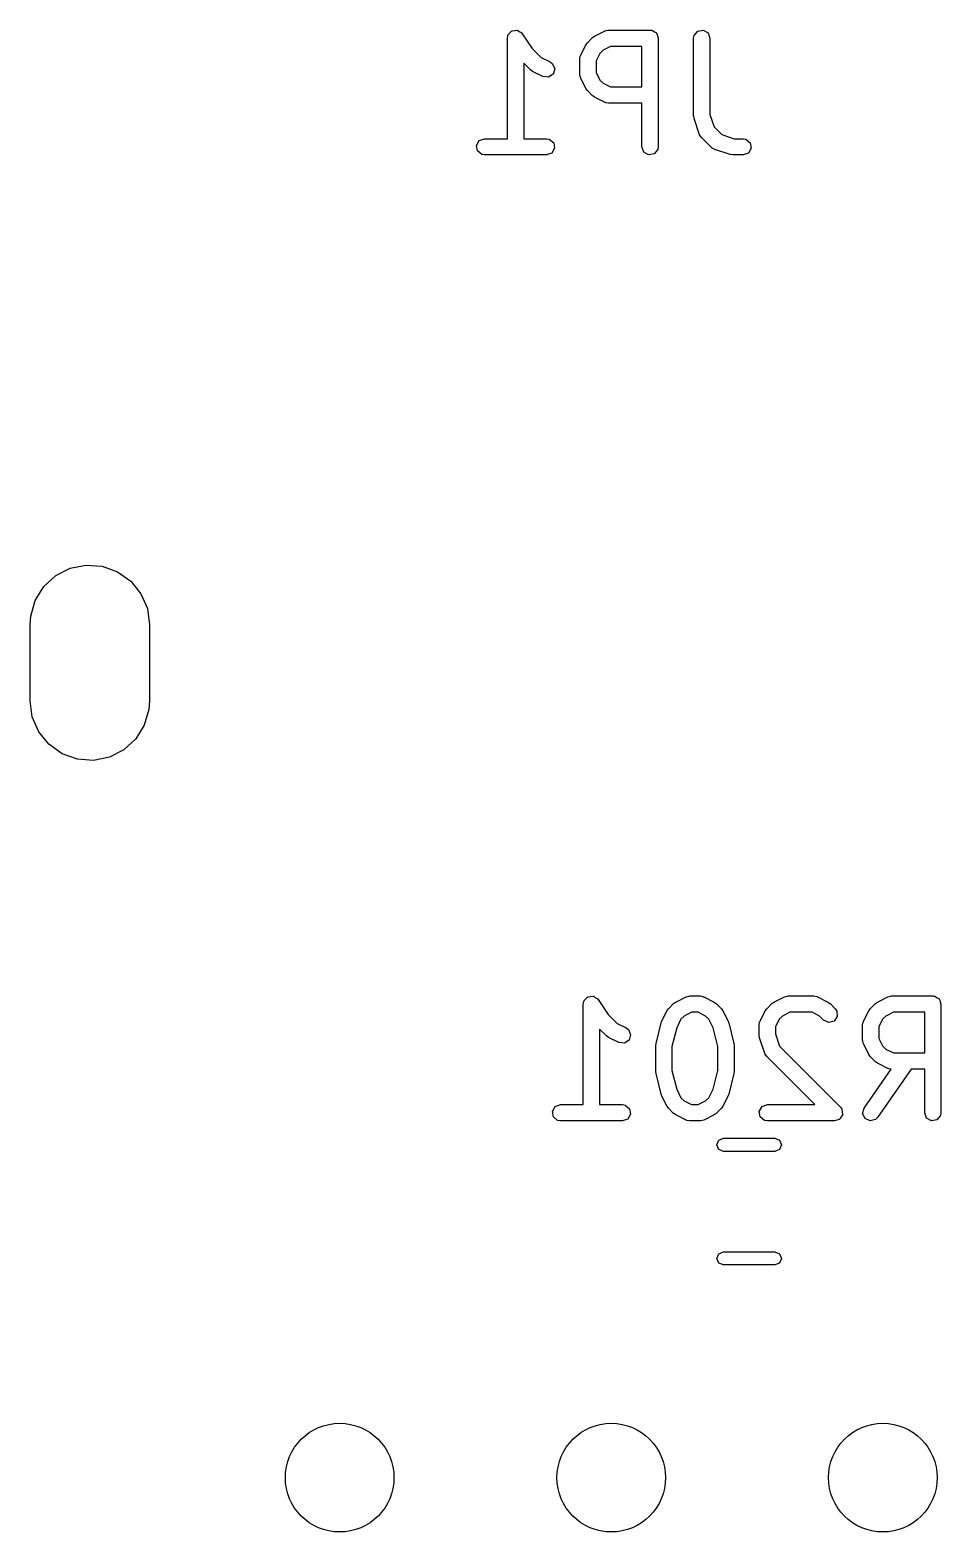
# Model space of a CAD drawing. Extents: x 109 to 192, y -153 to -42.
# Drawn here: x 124.19 to 132.57, y -130.04 to -116.22 of the extents above; entities that cross this region are included whole.
import ezdxf

# ---------------------------------------------------------------- set-up
doc = ezdxf.new("R2010")
doc.units = 0
doc.layers.add('BLACK', color=7, linetype='CONTINUOUS')

msp = doc.modelspace()

# ---------------------------------------------------------------- linework, layer by layer
at = {"layer": 'BLACK', "linetype": 'CONTINUOUS'}
for p, q in [((128.592, -116.259), (128.608, -116.244)), ((128.608, -116.244), (128.622, -116.227)), ((128.622, -116.227), (128.626, -116.227)), ((128.626, -116.227), (128.629, -116.224)), ((128.629, -116.224), (128.651, -116.222)), ((128.651, -116.222), (128.672, -116.219)), ((128.672, -116.219), (128.676, -116.221)), ((128.676, -116.221), (128.68, -116.22)), ((128.68, -116.22), (128.698, -116.233)), ((128.698, -116.233), (128.716, -116.244)), ((128.716, -116.244), (128.718, -116.248)), ((128.718, -116.248), (128.721, -116.251)), ((128.721, -116.251), (128.813, -116.387)), ((129.387, -116.273), (129.483, -116.225)), ((129.483, -116.225), (129.508, -116.218)), ((129.508, -116.218), (129.512, -116.219)), ((129.512, -116.219), (129.516, -116.217)), ((129.516, -116.217), (129.897, -116.217)), ((129.897, -116.217), (129.907, -116.219)), ((129.907, -116.219), (129.91, -116.219)), ((129.91, -116.219), (129.913, -116.22)), ((129.913, -116.22), (129.923, -116.222)), ((129.923, -116.222), (129.938, -116.234)), ((129.938, -116.234), (129.955, -116.244)), ((129.955, -116.244), (129.957, -116.251)), ((129.957, -116.251), (129.962, -116.255)), ((130.303, -116.267), (130.336, -116.227)), ((130.336, -116.227), (130.386, -116.219)), ((130.386, -116.219), (130.431, -116.244)), ((130.431, -116.244), (130.448, -116.292)), ((128.584, -116.292), (128.589, -116.267)), ((128.584, -117.217), (128.584, -116.292)), ((128.589, -116.267), (128.591, -116.263)), ((128.591, -116.263), (128.592, -116.259)), ((128.813, -116.387), (128.894, -116.469)), ((129.259, -116.449), (129.306, -116.354)), ((129.306, -116.354), (129.32, -116.336)), ((129.32, -116.335), (129.368, -116.287)), ((129.32, -116.336), (129.32, -116.335)), ((129.368, -116.287), (129.386, -116.274)), ((129.386, -116.274), (129.387, -116.273)), ((129.534, -116.367), (129.465, -116.402)), ((129.822, -116.367), (129.534, -116.367)), ((129.822, -116.741), (129.822, -116.367)), ((129.962, -116.255), (129.965, -116.274)), ((129.965, -116.274), (129.972, -116.292)), ((129.972, -116.292), (129.972, -117.292)), ((130.298, -116.292), (130.303, -116.267)), ((130.298, -117.007), (130.298, -116.292)), ((130.448, -116.292), (130.448, -116.994)), ((128.796, -116.584), (128.734, -116.521)), ((128.734, -116.521), (128.734, -117.217)), ((128.894, -116.469), (128.978, -116.511)), ((128.978, -116.511), (128.999, -116.527)), ((128.999, -116.527), (129.02, -116.574)), ((129.251, -116.483), (129.255, -116.457)), ((129.251, -116.626), (129.251, -116.483)), ((129.255, -116.457), (129.258, -116.454)), ((129.258, -116.454), (129.259, -116.449)), ((129.435, -116.432), (129.401, -116.501)), ((129.401, -116.501), (129.401, -116.608)), ((129.465, -116.402), (129.435, -116.432)), ((128.798, -116.584), (128.796, -116.584)), ((128.816, -116.598), (128.798, -116.584)), ((128.911, -116.645), (128.816, -116.598)), ((128.962, -116.651), (128.911, -116.645)), ((129.005, -116.623), (128.962, -116.651)), ((129.02, -116.574), (129.005, -116.623)), ((129.252, -116.63), (129.251, -116.626)), ((129.251, -116.634), (129.252, -116.63)), ((129.259, -116.659), (129.251, -116.634)), ((129.306, -116.754), (129.259, -116.659)), ((129.401, -116.608), (129.435, -116.677)), ((129.307, -116.756), (129.306, -116.754)), ((129.32, -116.774), (129.307, -116.756)), ((129.368, -116.822), (129.32, -116.774)), ((129.435, -116.677), (129.465, -116.707)), ((129.465, -116.707), (129.534, -116.741)), ((129.534, -116.741), (129.822, -116.741)), ((129.369, -116.822), (129.368, -116.822)), ((129.387, -116.836), (129.369, -116.822)), ((129.483, -116.883), (129.387, -116.836)), ((129.487, -116.884), (129.483, -116.883)), ((129.491, -116.887), (129.487, -116.884)), ((129.516, -116.891), (129.491, -116.887)), ((129.822, -116.891), (129.516, -116.891)), ((129.822, -117.292), (129.822, -116.891)), ((130.299, -117.008), (130.298, -117.007)), ((130.302, -117.03), (130.299, -117.008)), ((130.35, -117.173), (130.302, -117.03)), ((130.448, -116.994), (130.487, -117.109)), ((128.325, -117.235), (128.373, -117.217)), ((128.373, -117.217), (128.584, -117.217)), ((128.734, -117.217), (128.945, -117.217)), ((128.945, -117.217), (128.97, -117.222)), ((130.353, -117.177), (130.35, -117.173)), ((130.353, -117.181), (130.353, -117.177)), ((130.368, -117.203), (130.353, -117.181)), ((130.463, -117.298), (130.368, -117.203)), ((130.487, -117.109), (130.557, -117.179)), ((130.557, -117.179), (130.671, -117.217)), ((130.671, -117.217), (130.754, -117.217)), ((130.754, -117.217), (130.78, -117.222)), ((128.299, -117.279), (128.325, -117.235)), ((128.308, -117.33), (128.299, -117.279)), ((128.348, -117.363), (128.308, -117.33)), ((128.993, -117.35), (128.945, -117.367)), ((128.97, -117.222), (129.01, -117.255)), ((129.019, -117.305), (128.993, -117.35)), ((129.01, -117.255), (129.019, -117.305)), ((129.84, -117.341), (129.822, -117.292)), ((129.884, -117.366), (129.84, -117.341)), ((129.935, -117.357), (129.884, -117.366)), ((129.968, -117.318), (129.935, -117.357)), ((129.972, -117.292), (129.968, -117.318)), ((130.467, -117.3), (130.463, -117.298)), ((130.47, -117.304), (130.467, -117.3)), ((130.492, -117.316), (130.47, -117.304)), ((130.635, -117.364), (130.492, -117.316)), ((130.802, -117.35), (130.754, -117.367)), ((130.78, -117.222), (130.819, -117.255)), ((130.828, -117.305), (130.802, -117.35)), ((130.819, -117.255), (130.828, -117.305)), ((128.373, -117.367), (128.348, -117.363)), ((128.945, -117.367), (128.373, -117.367)), ((130.637, -117.363), (130.635, -117.364)), ((130.659, -117.367), (130.637, -117.363)), ((130.754, -117.367), (130.659, -117.367)), ((124.426, -121.238), (124.559, -121.171)), ((124.559, -121.171), (124.705, -121.141)), ((124.705, -121.141), (124.854, -121.152)), ((124.854, -121.152), (124.995, -121.203)), ((124.995, -121.203), (125.117, -121.289)), ((124.238, -121.466), (124.316, -121.339)), ((124.316, -121.339), (124.426, -121.238)), ((125.117, -121.289), (125.21, -121.405)), ((124.196, -121.61), (124.238, -121.466)), ((125.21, -121.405), (125.27, -121.542)), ((124.19, -121.69), (124.196, -121.61)), ((125.27, -121.542), (125.29, -121.69)), ((124.19, -122.39), (124.19, -121.69)), ((125.29, -121.69), (125.29, -122.39)), ((124.21, -122.538), (124.19, -122.39)), ((125.284, -122.47), (125.242, -122.614)), ((125.29, -122.39), (125.284, -122.47)), ((124.27, -122.675), (124.21, -122.538)), ((124.363, -122.791), (124.27, -122.675)), ((125.164, -122.741), (125.054, -122.842)), ((125.242, -122.614), (125.164, -122.741)), ((124.485, -122.877), (124.363, -122.791)), ((124.626, -122.928), (124.485, -122.877)), ((125.054, -122.842), (124.921, -122.909)), ((124.775, -122.939), (124.626, -122.928)), ((124.921, -122.909), (124.775, -122.939)), ((129.283, -125.182), (129.287, -125.157)), ((129.283, -126.107), (129.283, -125.182)), ((129.287, -125.157), (129.29, -125.153)), ((129.29, -125.149), (129.306, -125.134)), ((129.29, -125.153), (129.29, -125.149)), ((129.306, -125.134), (129.32, -125.117)), ((129.32, -125.117), (129.324, -125.117)), ((129.324, -125.117), (129.327, -125.114)), ((129.327, -125.114), (129.349, -125.112)), ((129.349, -125.112), (129.371, -125.109)), ((129.371, -125.109), (129.374, -125.111)), ((129.374, -125.111), (129.379, -125.11)), ((129.379, -125.11), (129.396, -125.123)), ((129.396, -125.123), (129.415, -125.134)), ((129.415, -125.134), (129.417, -125.138)), ((129.417, -125.138), (129.42, -125.141)), ((129.42, -125.141), (129.511, -125.277)), ((130.052, -125.244), (130.066, -125.226)), ((130.066, -125.225), (130.114, -125.177)), ((130.066, -125.226), (130.066, -125.225)), ((130.114, -125.177), (130.132, -125.164)), ((130.132, -125.164), (130.134, -125.163)), ((130.134, -125.163), (130.229, -125.115)), ((130.229, -125.115), (130.254, -125.108)), ((130.254, -125.108), (130.258, -125.109)), ((130.258, -125.109), (130.262, -125.107)), ((130.262, -125.107), (130.358, -125.107)), ((130.358, -125.107), (130.383, -125.112)), ((130.383, -125.112), (130.387, -125.115)), ((130.387, -125.115), (130.391, -125.115)), ((130.391, -125.115), (130.486, -125.163)), ((130.486, -125.163), (130.504, -125.176)), ((130.504, -125.176), (130.506, -125.177)), ((130.506, -125.177), (130.554, -125.225)), ((130.554, -125.225), (130.566, -125.243)), ((130.957, -125.244), (130.971, -125.226)), ((130.971, -125.225), (131.019, -125.177)), ((130.971, -125.226), (130.971, -125.225)), ((131.019, -125.177), (131.037, -125.164)), ((131.037, -125.164), (131.038, -125.163)), ((131.038, -125.163), (131.134, -125.115)), ((131.134, -125.115), (131.159, -125.108)), ((131.159, -125.108), (131.163, -125.109)), ((131.163, -125.109), (131.167, -125.107)), ((131.167, -125.107), (131.405, -125.107)), ((131.405, -125.107), (131.431, -125.112)), ((131.431, -125.112), (131.434, -125.115)), ((131.434, -125.115), (131.439, -125.115)), ((131.439, -125.115), (131.534, -125.163)), ((131.534, -125.163), (131.552, -125.176)), ((131.552, -125.176), (131.554, -125.177)), ((131.554, -125.177), (131.601, -125.225)), ((131.601, -125.225), (131.616, -125.246)), ((131.91, -125.244), (131.923, -125.226)), ((131.923, -125.226), (131.924, -125.225)), ((131.924, -125.225), (131.971, -125.177)), ((131.971, -125.177), (131.99, -125.164)), ((131.99, -125.164), (131.991, -125.163)), ((131.991, -125.163), (132.086, -125.115)), ((132.086, -125.115), (132.111, -125.108)), ((132.111, -125.108), (132.115, -125.109)), ((132.115, -125.109), (132.12, -125.107)), ((132.12, -125.107), (132.5, -125.107)), ((132.5, -125.107), (132.51, -125.109)), ((132.51, -125.109), (132.513, -125.109)), ((132.513, -125.109), (132.516, -125.11)), ((132.516, -125.11), (132.526, -125.112)), ((132.526, -125.112), (132.541, -125.124)), ((132.541, -125.124), (132.558, -125.134)), ((132.558, -125.134), (132.56, -125.141)), ((132.56, -125.141), (132.565, -125.145)), ((132.565, -125.145), (132.569, -125.164)), ((132.569, -125.164), (132.575, -125.182)), ((132.575, -125.182), (132.575, -126.182)), ((129.511, -125.277), (129.593, -125.359)), ((129.593, -125.359), (129.677, -125.401)), ((129.952, -125.545), (129.999, -125.355)), ((129.999, -125.355), (130.004, -125.343)), ((130.004, -125.343), (130.005, -125.339)), ((130.005, -125.339), (130.052, -125.244)), ((130.181, -125.322), (130.143, -125.399)), ((130.212, -125.292), (130.181, -125.322)), ((130.28, -125.257), (130.212, -125.292)), ((130.34, -125.257), (130.28, -125.257)), ((130.408, -125.292), (130.34, -125.257)), ((130.439, -125.322), (130.408, -125.292)), ((130.477, -125.399), (130.439, -125.322)), ((130.566, -125.243), (130.568, -125.244)), ((130.568, -125.244), (130.615, -125.339)), ((130.615, -125.339), (130.619, -125.352)), ((130.619, -125.352), (130.621, -125.355)), ((130.621, -125.355), (130.668, -125.545)), ((130.902, -125.373), (130.906, -125.347)), ((130.902, -125.468), (130.902, -125.373)), ((130.906, -125.347), (130.909, -125.344)), ((130.909, -125.344), (130.91, -125.339)), ((130.91, -125.339), (130.957, -125.244)), ((131.086, -125.322), (131.052, -125.391)), ((131.116, -125.292), (131.086, -125.322)), ((131.185, -125.257), (131.116, -125.292)), ((131.388, -125.257), (131.185, -125.257)), ((131.456, -125.292), (131.388, -125.257)), ((131.495, -125.331), (131.456, -125.292)), ((131.542, -125.352), (131.495, -125.331)), ((131.591, -125.339), (131.542, -125.352)), ((131.621, -125.297), (131.591, -125.339)), ((131.616, -125.246), (131.621, -125.297)), ((131.854, -125.373), (131.859, -125.347)), ((131.854, -125.516), (131.854, -125.373)), ((131.859, -125.347), (131.861, -125.344)), ((131.861, -125.344), (131.862, -125.339)), ((131.862, -125.339), (131.91, -125.244)), ((132.038, -125.322), (132.004, -125.391)), ((132.069, -125.292), (132.038, -125.322)), ((132.137, -125.257), (132.069, -125.292)), ((132.425, -125.257), (132.137, -125.257)), ((132.425, -125.631), (132.425, -125.257)), ((129.495, -125.474), (129.433, -125.411)), ((129.433, -125.411), (129.433, -126.107)), ((129.497, -125.474), (129.495, -125.474)), ((129.515, -125.488), (129.497, -125.474)), ((129.61, -125.535), (129.515, -125.488)), ((129.677, -125.401), (129.698, -125.417)), ((129.698, -125.417), (129.718, -125.464)), ((129.718, -125.464), (129.704, -125.513)), ((130.143, -125.399), (130.099, -125.573)), ((130.521, -125.573), (130.477, -125.399)), ((130.902, -125.47), (130.902, -125.468)), ((130.906, -125.492), (130.902, -125.47)), ((130.953, -125.635), (130.906, -125.492)), ((131.052, -125.391), (131.052, -125.456)), ((131.052, -125.456), (131.09, -125.57)), ((132.004, -125.391), (132.004, -125.498)), ((132.004, -125.498), (132.038, -125.567)), ((129.661, -125.541), (129.61, -125.535)), ((129.704, -125.513), (129.661, -125.541)), ((129.949, -125.563), (129.952, -125.549)), ((129.949, -125.801), (129.949, -125.563)), ((129.952, -125.549), (129.952, -125.545)), ((130.099, -125.573), (130.099, -125.792)), ((130.521, -125.792), (130.521, -125.573)), ((130.668, -125.545), (130.67, -125.56)), ((130.67, -125.56), (130.671, -125.563)), ((130.671, -125.563), (130.671, -125.801)), ((130.956, -125.638), (130.953, -125.635)), ((130.956, -125.643), (130.956, -125.638)), ((130.971, -125.664), (130.956, -125.643)), ((131.09, -125.57), (131.649, -126.129)), ((131.856, -125.52), (131.854, -125.516)), ((131.855, -125.524), (131.856, -125.52)), ((131.862, -125.549), (131.855, -125.524)), ((131.91, -125.644), (131.862, -125.549)), ((131.911, -125.646), (131.91, -125.644)), ((131.924, -125.664), (131.911, -125.646)), ((132.038, -125.567), (132.069, -125.597)), ((132.069, -125.597), (132.137, -125.631)), ((132.137, -125.631), (132.425, -125.631)), ((131.415, -126.107), (130.971, -125.664)), ((131.868, -126.139), (132.118, -125.781)), ((131.971, -125.712), (131.924, -125.664)), ((131.973, -125.712), (131.971, -125.712)), ((131.991, -125.726), (131.973, -125.712)), ((132.301, -125.781), (131.99, -126.225)), ((132.086, -125.773), (131.991, -125.726)), ((132.09, -125.774), (132.086, -125.773)), ((132.094, -125.777), (132.09, -125.774)), ((132.118, -125.781), (132.094, -125.777)), ((132.425, -125.781), (132.301, -125.781)), ((132.425, -126.182), (132.425, -125.781)), ((129.95, -125.805), (129.949, -125.801)), ((129.952, -125.82), (129.95, -125.805)), ((129.999, -126.01), (129.952, -125.82)), ((130.099, -125.792), (130.143, -125.966)), ((130.477, -125.966), (130.521, -125.792)), ((130.668, -125.82), (130.621, -126.01)), ((130.671, -125.801), (130.668, -125.816)), ((130.668, -125.816), (130.668, -125.82)), ((130.001, -126.013), (129.999, -126.01)), ((130.005, -126.025), (130.001, -126.013)), ((130.052, -126.121), (130.005, -126.025)), ((130.143, -125.966), (130.181, -126.043)), ((130.181, -126.043), (130.212, -126.073)), ((130.408, -126.073), (130.439, -126.043)), ((130.439, -126.043), (130.477, -125.966)), ((130.615, -126.025), (130.568, -126.121)), ((130.616, -126.022), (130.615, -126.025)), ((130.621, -126.01), (130.616, -126.022)), ((128.998, -126.169), (129.024, -126.125)), ((129.007, -126.22), (128.998, -126.169)), ((129.024, -126.125), (129.072, -126.107)), ((129.072, -126.107), (129.283, -126.107)), ((129.433, -126.107), (129.643, -126.107)), ((129.643, -126.107), (129.669, -126.112)), ((129.669, -126.112), (129.708, -126.145)), ((129.717, -126.195), (129.692, -126.24)), ((129.708, -126.145), (129.717, -126.195)), ((130.054, -126.122), (130.052, -126.121)), ((130.066, -126.14), (130.054, -126.122)), ((130.114, -126.188), (130.066, -126.14)), ((130.116, -126.188), (130.114, -126.188)), ((130.134, -126.202), (130.116, -126.188)), ((130.229, -126.249), (130.134, -126.202)), ((130.212, -126.073), (130.28, -126.107)), ((130.28, -126.107), (130.34, -126.107)), ((130.34, -126.107), (130.408, -126.073)), ((130.486, -126.202), (130.391, -126.249)), ((130.488, -126.201), (130.486, -126.202)), ((130.506, -126.188), (130.488, -126.201)), ((130.554, -126.14), (130.506, -126.188)), ((130.568, -126.121), (130.554, -126.139)), ((130.554, -126.139), (130.554, -126.14)), ((130.903, -126.169), (130.928, -126.125)), ((130.912, -126.22), (130.903, -126.169)), ((130.928, -126.125), (130.977, -126.107)), ((130.977, -126.107), (131.415, -126.107)), ((131.649, -126.129), (131.658, -126.143)), ((131.668, -126.202), (131.655, -126.22)), ((131.658, -126.143), (131.661, -126.145)), ((131.661, -126.145), (131.661, -126.147)), ((131.661, -126.147), (131.664, -126.151)), ((131.664, -126.151), (131.666, -126.173)), ((131.666, -126.173), (131.67, -126.195)), ((131.67, -126.195), (131.668, -126.198)), ((131.668, -126.198), (131.668, -126.202)), ((131.854, -126.189), (131.868, -126.139)), ((131.876, -126.235), (131.854, -126.189)), ((132.443, -126.231), (132.425, -126.182)), ((132.575, -126.182), (132.571, -126.208)), ((129.046, -126.253), (129.007, -126.22)), ((129.072, -126.257), (129.046, -126.253)), ((129.643, -126.257), (129.072, -126.257)), ((129.692, -126.24), (129.643, -126.257)), ((130.233, -126.25), (130.229, -126.249)), ((130.237, -126.253), (130.233, -126.25)), ((130.262, -126.257), (130.237, -126.253)), ((130.358, -126.257), (130.262, -126.257)), ((130.362, -126.256), (130.358, -126.257)), ((130.366, -126.257), (130.362, -126.256)), ((130.391, -126.249), (130.366, -126.257)), ((130.951, -126.253), (130.912, -126.22)), ((130.977, -126.257), (130.951, -126.253)), ((131.596, -126.257), (130.977, -126.257)), ((131.617, -126.25), (131.596, -126.257)), ((131.639, -126.244), (131.617, -126.25)), ((131.641, -126.241), (131.639, -126.244)), ((131.644, -126.24), (131.641, -126.241)), ((131.655, -126.22), (131.644, -126.24)), ((131.923, -126.257), (131.876, -126.235)), ((131.972, -126.244), (131.923, -126.257)), ((131.99, -126.225), (131.972, -126.244)), ((132.487, -126.256), (132.443, -126.231)), ((132.538, -126.247), (132.487, -126.256)), ((132.571, -126.208), (132.538, -126.247)), ((130.513, -126.477), (130.53, -126.435)), ((130.53, -126.52), (130.513, -126.477)), ((130.53, -126.435), (130.573, -126.417)), ((130.573, -126.417), (131.047, -126.417)), ((131.047, -126.417), (131.09, -126.435)), ((131.09, -126.435), (131.107, -126.477)), ((131.107, -126.477), (131.09, -126.52)), ((130.573, -126.537), (130.53, -126.52)), ((131.047, -126.537), (130.573, -126.537)), ((131.09, -126.52), (131.047, -126.537)), ((130.513, -127.522), (130.53, -127.48)), ((130.53, -127.565), (130.513, -127.522)), ((130.53, -127.48), (130.573, -127.462)), ((130.573, -127.582), (130.53, -127.565)), ((130.573, -127.462), (131.047, -127.462)), ((131.047, -127.582), (130.573, -127.582)), ((131.047, -127.462), (131.09, -127.48)), ((131.09, -127.565), (131.047, -127.582)), ((131.09, -127.48), (131.107, -127.522)), ((131.107, -127.522), (131.09, -127.565))]:
    msp.add_line(p, q, dxfattribs=at)
at = {"layer": 'BLACK'}
for centre in [(127.04, -129.54), (129.54, -129.54), (132.04, -129.54)]:
    msp.add_circle(centre, 0.5, dxfattribs=at)

doc.saveas('drawing.dxf')
